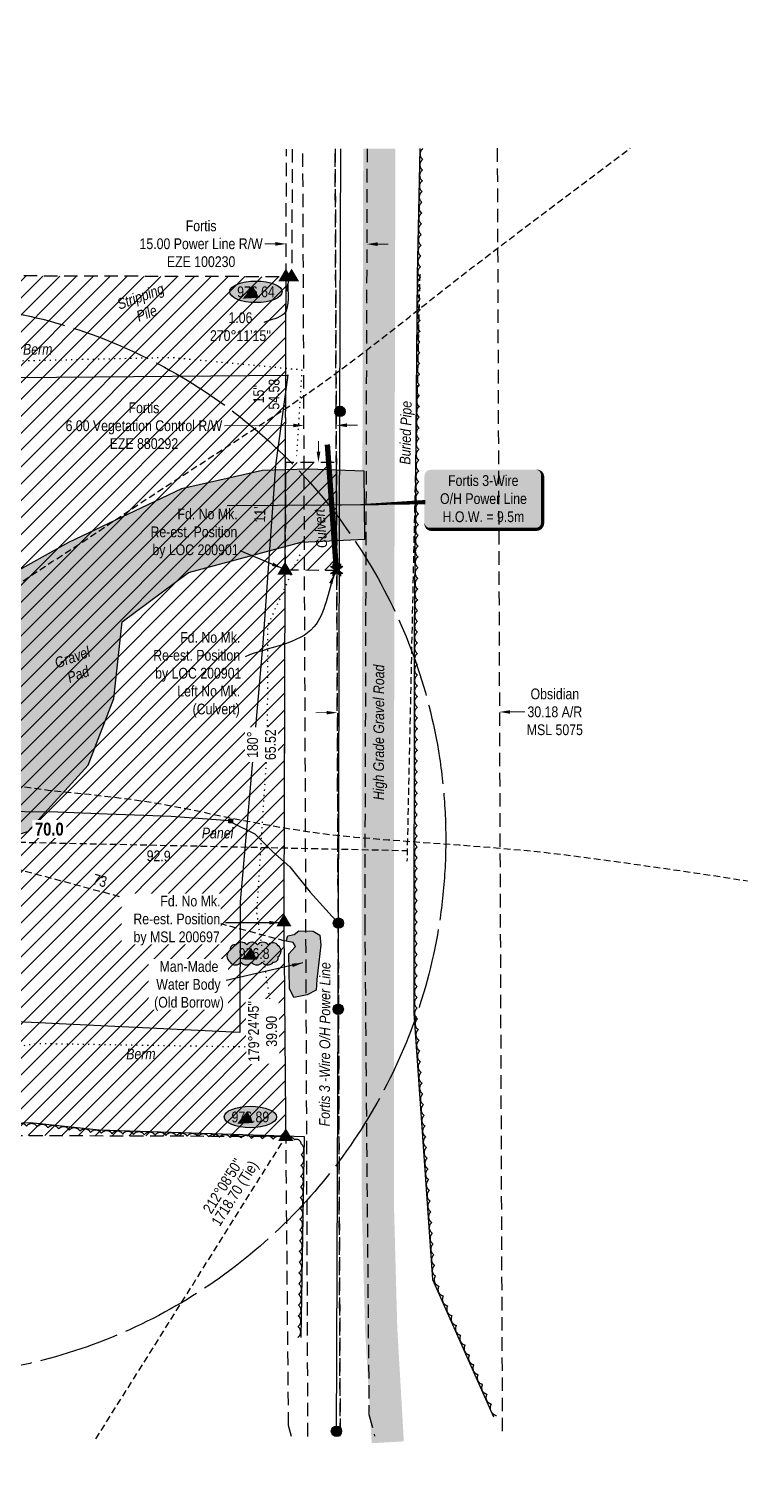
# Model space of a CAD drawing. Extents: x 622721 to 625108, y 5840124 to 5846232.
# Drawn here: x 623664 to 624333, y 5843904 to 5845234 of the extents above; entities that cross this region are included whole.
import ezdxf
from ezdxf.enums import TextEntityAlignment as Align

# ---------------------------------------------------------------- set-up
doc = ezdxf.new("R2010")
doc.units = 0
doc.header["$LTSCALE"] = 5
doc.header["$PDSIZE"] = 0.5
for name, pattern in [('0', [1, 1, 0]), ('DASHED1', [0.375, 0.25, -0.125]), ('foc-ACCESSROAD', [3.75, 2.5, -1.25]), ('foc-BUFFER', [16.75, 15, -1.75]), ('foc-DOT', [1, 0.2, -0.8]), ('foc-FLOWLINE', [3.75, 2.5, -1.25]), ('foc-TIELINE', [1.875, 1.25, -0.625]), ('foc-TOPO', [1, 0.2, -0.8]), ('POWERLINE5', [7.8, 2.4, -0.6, 0.6, -0.6, 0.6, -0.6, 2.4]), ('UG_PIPE', [1.875, 1.25, -0.625])]:
    doc.linetypes.add(name, pattern=pattern)
doc.layers.get('Defpoints').update_dxf_attribs({"color": 9})
for name, color, linetype in [('AS-CABLE', 224, 'foc-CABLE'), ('AS-PIPE-UG', 44, 'UG_PIPE'), ('AS-PIPE-UG-T', 44, 'Continuous'), ('AS-POWER', 104, 'foc-POWER'), ('AS-POWER-EXISTING', 72, 'POWERLINE5'), ('AS-POWER-T', 104, 'Continuous'), ('AS-ROADS', 254, 'Continuous'), ('AUX-BUFFER', 7, 'foc-BUFFER'), ('C-AR', 13, 'foc-ACCESSROAD'), ('C-WS', 13, 'foc-ACCESSROAD'), ('CG-NOTES', 7, 'Continuous'), ('DETAIL-HZ-Existing', 8, 'foc-DOT'), ('F-EZE', 190, 'foc-FLOWLINE'), ('F-WS', 190, 'foc-ACCESSROAD'), ('L-BD', 7, 'Continuous'), ('L-MON', 1, 'Continuous'), ('L-TIE', 7, 'foc-TIELINE'), ('P-CROSSINGS', 250, 'Continuous'), ('P-ELEVATION', 7, 'Continuous'), ('P-PROPOSED-EXISTING-H', 59, 'Continuous'), ('T-BUSH', 110, '0'), ('T-GENERAL', 48, 'foc-TOPO'), ('T-SLOPE', 48, 'Continuous'), ('T-TIE', 201, 'foc-TIELINE'), ('T-WATER', 160, 'Continuous'), ('T-WATER-H', 133, 'Continuous'), ('T-WATER-T', 170, 'Continuous')]:
    doc.layers.add(name, color=color, linetype=linetype)
for name, color, linetype, lineweight in [('AS-GENERAL', 48, 'Continuous', 18), ('C-AR-T', 13, 'Continuous', 9), ('F-EZE-T', 190, 'Continuous', 9), ('T-TEXT', 48, 'Continuous', 18), ('T-TIE-T', 201, 'Continuous', 18)]:
    doc.layers.add(name, color=color, linetype=linetype, lineweight=lineweight)
doc.styles.add('80', font='ARIALN.TTF', dxfattribs={"height": 10})
doc.styles.add('80CG', font='ARIALN.TTF', dxfattribs={"height": 10})
doc.styles.add('80L', font='ARIALN.TTF', dxfattribs={"height": 10})
doc.styles.add('BOLD', font='ARIALNB.TTF')
doc.styles.add('foc-LtypeFont', font='ARIALN.TTF', dxfattribs={"height": 7.35})
doc.linetypes.add('foc-CABLE', pattern='A,2,-1,["C",foc-LtypeFont,S=0.2,R=0,X=-0.625,Y=-0.75],-1.24,8', length=12.24)
doc.linetypes.add('foc-POWER', pattern='A,6,-1,["P",foc-LtypeFont,S=0.2,R=0,X=-0.625,Y=-0.75],-1.24,4', length=12.24)
doc.dimstyles.new('Compass 5 000', dxfattribs={"dimscale": 5, "dimtxt": 9, "dimasz": 2, "dimexe": 0.2, "dimexo": 0.0625, "dimgap": 0.5, "dimtad": 0, "dimtih": 1, "dimtoh": 1, "dimzin": 0, "dimdsep": 46, "dimtxsty": '80CG', "dimcen": 0.1, "dimse1": 1, "dimse2": 1, "dimclrd": 256, "dimclrt": 256, "dimaunit": 1, "dimadec": 4, "dimazin": 0, "dimtfac": 0.06, "dimtofl": 0, "dimtmove": 0, "dimatfit": 1, "dimfxl": 0.2, "dimtolj": 1, "dimtzin": 0, "dimlwd": -1, "dimarcsym": 0})

# ---------------------------------------------------------------- blocks, each defined once
blk = doc.blocks.new('POWERPOLE')
h = blk.add_hatch(color=255)
edge = h.paths.add_edge_path()
edge.add_arc((0, 0), 0.96, 0, 360)
at = {"linetype": 'Continuous'}
for p, q in [((0.68, -0.68), (-0.68, 0.68)), ((-0.68, -0.68), (0.68, 0.68))]:
    blk.add_line(p, q, dxfattribs=at)
blk.add_circle((0, 0), 0.96, dxfattribs=at)
blk = doc.blocks.new('STRIA')
blk.add_hatch(color=255).paths.add_polyline_path([(-0.04, 1.52), (-1.47, -0.87), (1.39, -0.87)])
blk = doc.blocks.new('STRIAA')
blk.add_blockref('STRIA', (0, 0))
blk = doc.blocks.new('STRIB')
at = {"color": 1}
blk.add_solid([(-1.12, -0.67), (-0.04, 1.13), (1.04, -0.67)], dxfattribs=at)
blk = doc.blocks.new('STRIBB')
blk.add_blockref('STRIB', (0, 0))
blk = doc.blocks.new('STRICC')
for name in ['STRIAA', 'STRIBB']:
    blk.add_blockref(name, (0, 0))
blk = doc.blocks.new('fdspike')
blk.add_blockref('STRICC', (0, 0))
blk = doc.blocks.new('TRIA')
blk.add_hatch(color=255).paths.add_polyline_path([(-0.04, 1.52), (-1.47, -0.87), (1.39, -0.87)])
blk = doc.blocks.new('TRIAA')
blk.add_blockref('TRIA', (0, 0))
blk = doc.blocks.new('TRIB')
at = {"color": 1}
blk.add_lwpolyline([(-1.12, -0.67), (-0.04, 1.13), (1.04, -0.67)], close=True, dxfattribs=at)
blk = doc.blocks.new('TRIBB')
blk.add_blockref('TRIB', (0, 0))
blk = doc.blocks.new('TRICC')
for name in ['TRIAA', 'TRIBB']:
    blk.add_blockref(name, (0, 0))
blk = doc.blocks.new('plspike')
blk.add_blockref('TRICC', (0, 0))
blk = doc.blocks.new('*D463')
at = {"layer": 'C-AR-T', "transparency": 16777216}
for p, q in [((623941.7, 5844597.6), (623931.7, 5844597.5)), ((624112.5, 5844598.2), (624126.2, 5844598.3))]:
    blk.add_line(p, q, dxfattribs=at)
for points in [[(623941.7, 5844599.2), (623941.7, 5844595.9), (623951.7, 5844597.6)], [(624112.5, 5844599.9), (624112.5, 5844596.6), (624102.5, 5844598.2)]]:
    blk.add_solid(points, dxfattribs=at)
at = {"layer": 'Defpoints', "color": 0, "transparency": 16777216}
for p in [(623949.2, 5845233.5), (624100, 5845234.1), (623951.7, 5844597.6)]:
    blk.add_point(p, dxfattribs=at)
at = {"layer": 'C-AR-T', "transparency": 16777216, "insert": (624154.1, 5844598.3), "char_height": 10, "attachment_point": 5, "style": '80CG'}
blk.add_mtext('\\A1;Obsidian\\P30.18 A/R\\PMSL 5075', dxfattribs=at)
blk = doc.blocks.new('*D476')
at = {"layer": 'Defpoints', "color": 0, "transparency": 16777216}
for p in [(623920.3, 5844956), (623950.3, 5844956.1), (623950.6, 5844864.9)]:
    blk.add_point(p, dxfattribs=at)
at = {"layer": 'F-EZE-T', "transparency": 16777216}
for p, q in [((623910.6, 5844864.8), (623846.8, 5844864.5)), ((623960.6, 5844865), (623970.6, 5844865))]:
    blk.add_line(p, q, dxfattribs=at)
for points in [[(623910.6, 5844866.5), (623910.7, 5844863.1), (623920.6, 5844864.8)], [(623960.6, 5844866.7), (623960.6, 5844863.3), (623950.6, 5844864.9)]]:
    blk.add_solid(points, dxfattribs=at)
at = {"layer": 'F-EZE-T', "transparency": 16777216, "insert": (623771.7, 5844864.5), "char_height": 10, "attachment_point": 5, "style": '80CG'}
blk.add_mtext('\\A1;Fortis\\P6.00 Vegetation Control R/W\\PEZE 880292', dxfattribs=at)
blk = doc.blocks.new('*D477')
at = {"layer": 'Defpoints', "color": 0, "transparency": 16777216}
for p in [(623904.1, 5845029.9), (623979, 5845029.6), (623979.1, 5845033.5)]:
    blk.add_point(p, dxfattribs=at)
at = {"layer": 'F-EZE-T', "transparency": 16777216}
for p, q in [((623894.1, 5845033.8), (623884.1, 5845033.8)), ((623989.1, 5845033.5), (623999.1, 5845033.5))]:
    blk.add_line(p, q, dxfattribs=at)
for points in [[(623894.1, 5845035.4), (623894.1, 5845032.1), (623904.1, 5845033.7)], [(623989.1, 5845035.2), (623989.1, 5845031.8), (623979.1, 5845033.5)]]:
    blk.add_solid(points, dxfattribs=at)
at = {"layer": 'F-EZE-T', "transparency": 16777216, "insert": (623824.9, 5845033.8), "char_height": 10, "attachment_point": 5, "style": '80CG'}
blk.add_mtext('\\A1;Fortis\\P15.00 Power Line R/W\\PEZE 100230', dxfattribs=at)
blk = doc.blocks.new('we')
at = {"layer": 'P-ELEVATION'}
h = blk.add_hatch(color=111, dxfattribs=at)
h.dxf.hatch_style = 1
edge = h.paths.add_edge_path()
edge.add_ellipse((0, 0), major_axis=(-24.4, 0), ratio=0.410256, start_angle=0, end_angle=360)
at = {"layer": 'P-ELEVATION', "color": 7, "flags": 128}
blk.add_lwpolyline([(0, 0, 12.5, 0, 0), (-12.4, -6.4, 0, 0, 0)], format="xyseb", dxfattribs=at)
at = {"layer": 'P-ELEVATION', "color": 7}
blk.add_ellipse((0, 0), major_axis=(-24.4, 0), ratio=0.410256, dxfattribs=at)
at = {"layer": 'P-ELEVATION', "style": '80'}
blk.add_attdef('ELEVATION', text='', height=10, dxfattribs=at).set_placement((0, 0), align=Align.MIDDLE_CENTER)
blk = doc.blocks.new('TEMP')
h = blk.add_hatch(color=255)
h.dxf.hatch_style = 1
h.paths.add_polyline_path([(0, 0.25), (-0.67, 1.15), (-0.67, 0.67), (-1.15, 0.67), (-0.25, 0), (-1.15, -0.67), (-0.67, -0.67), (-0.67, -1.15), (0, -0.25), (0.67, -1.15), (0.67, -0.67), (1.15, -0.67), (0.25, 0), (1.15, 0.67), (0.67, 0.67), (0.67, 1.15)])
h.paths.add_polyline_path([(0.57, 0.85), (0.57, 0.57), (0.85, 0.57), (0.08, 0), (0.85, -0.57), (0.57, -0.57), (0.57, -0.85), (0, -0.08), (-0.57, -0.85), (-0.57, -0.57), (-0.85, -0.57), (-0.08, 0), (-0.85, 0.57), (-0.57, 0.57), (-0.57, 0.85), (0, 0.08)], flags=16)
h = blk.add_hatch(color=1)
h.dxf.hatch_style = 1
h.paths.add_polyline_path([(0, 0.08), (-0.57, 0.85), (-0.57, 0.57), (-0.85, 0.57), (-0.08, 0), (-0.85, -0.57), (-0.57, -0.57), (-0.57, -0.85), (0, -0.08), (0.57, -0.85), (0.57, -0.57), (0.85, -0.57), (0.08, 0), (0.85, 0.57), (0.57, 0.57), (0.57, 0.85)])
at = {"color": 1}
for p, q in [((-0.08, 0), (0.08, 0)), ((0, 0.08), (0, -0.08))]:
    blk.add_line(p, q, dxfattribs=at)
at = {"color": 255, "flags": 128}
blk.add_lwpolyline([(-0.25, 0), (-1.15, 0.67), (-0.67, 0.67), (-0.67, 1.15), (0, 0.25), (0.67, 1.15), (0.67, 0.67), (1.15, 0.67), (0.25, 0), (1.15, -0.67), (0.67, -0.67), (0.67, -1.15), (0, -0.25), (-0.67, -1.15), (-0.67, -0.67), (-1.15, -0.67)], close=True, dxfattribs=at)
at = {"color": 1, "flags": 128}
blk.add_lwpolyline([(-0.08, 0), (-0.85, 0.57), (-0.57, 0.57), (-0.57, 0.85), (0, 0.08), (0.57, 0.85), (0.57, 0.57), (0.85, 0.57), (0.08, 0), (0.85, -0.57), (0.57, -0.57), (0.57, -0.85), (0, -0.08), (-0.57, -0.85), (-0.57, -0.57), (-0.85, -0.57)], close=True, dxfattribs=at)
blk = doc.blocks.new('*U490')
h = blk.add_hatch(color=255)
edge = h.paths.add_edge_path()
edge.add_line((-49, -28.5), (49, -28.5))
edge.add_arc((49, -22.5), 6, 270, 360)
edge.add_line((55, -22.5), (55, 21))
edge.add_arc((49, 21), 6, 0, 90)
edge.add_line((49, 27), (-49, 27))
edge.add_arc((-49, 21), 6, 90, 180)
edge.add_line((-55, 21), (-55, -22.5))
edge.add_arc((-49, -22.5), 6, 180, 270)
at = {"color": 104, "flags": 128}
blk.add_lwpolyline([(-49, -28.5, 3, 3, 0), (49, -28.5, 3, 3, 0.414214), (55, -22.5, 3, 3, 0), (55, 21, 3, 0, 0.414214), (49, 27, 0, 0, 0), (-49, 27, 0, 0, 0.414214), (-55, 21, 0, 0, 0), (-55, -22.5, 0, 3, 0.414214)], format="xyseb", close=True, dxfattribs=at)
at = {"color": 104, "style": '80'}
blk.add_attdef('ENTER_TEXT_001', (-26.8, -4.9), '', height=10, dxfattribs=at)
blk = doc.blocks.new('*U407')
at = {"layer": 'P-ELEVATION'}
h = blk.add_hatch(color=111, dxfattribs=at)
h.dxf.hatch_style = 1
edge = h.paths.add_edge_path()
edge.add_arc((-17.4, -4.5), 6.1, 215, 325)
edge.add_arc((-7.4, -4.5), 6.1, 215, 325)
edge.add_arc((2.6, -4.5), 6.1, 215, 325)
edge.add_arc((12.7, -4.5), 6.1, 215, 325)
edge.add_arc((18.1, -3.7), 4.32, 263.4336, 373.4336)
edge.add_arc((18.8, 2.3), 6.1, 305, 415)
edge.add_arc((17.5, 4.4), 5.69, 30.6955, 140.6955)
edge.add_arc((8.1, 4.5), 6.1, 35, 145)
edge.add_arc((-1.9, 4.5), 6.1, 35, 145)
edge.add_arc((-11.9, 4.5), 6.1, 35, 145)
edge.add_arc((-18, 3.8), 4.33, 75.4261, 185.4261)
edge.add_arc((-18.4, -2.3), 6.96, 125, 235)
at = {"color": 240, "flags": 128}
blk.add_lwpolyline([(-22.4, -8, 0.520567), (-12.3, -8, 0.520567), (-2.4, -8, 0.520567), (7.6, -8, 0.520567), (17.6, -8, 0.520567), (22.4, -2.7, 0.520567), (22.4, 7.3, 0.520567), (13.1, 8, 0.520567), (3.1, 8, 0.520567), (-6.9, 8, 0.520567), (-16.9, 8, 0.520567), (-22.4, 3.4, 0.520567)], format="xyb", close=True, dxfattribs=at)
at = {"layer": 'P-ELEVATION', "color": 240, "flags": 128}
blk.add_lwpolyline([(0, 0, 12.5, 0, 0), (-11.1, -5.5, 0, 0, 0)], format="xyseb", dxfattribs=at)
at = {"layer": 'P-ELEVATION', "color": 240, "style": '80'}
blk.add_attdef('ELEVATION', text='', height=10, dxfattribs=at).set_placement((0, 0), align=Align.MIDDLE_CENTER)

msp = doc.modelspace()

# ---------------------------------------------------------------- hatches: boundary and pattern name
at = {"layer": 'AS-POWER'}
h = msp.add_hatch(color=256, dxfattribs=at)
h.dxf.hatch_style = 1
h.paths.add_polyline_path([(623850.747, 5844498.614), (623854.072, 5844498.614), (623854.072, 5844494.954), (623850.747, 5844494.954)])
at = {"layer": 'AS-ROADS'}
h = msp.add_hatch(color=256, dxfattribs=at)
h.dxf.hatch_style = 1
h.paths.add_polyline_path([(623976.644, 5844822.401), (623924.992, 5844824.025), (623881.932, 5844822.985), (623806.587, 5844805.855), (623701.382, 5844755.92), (623625.532, 5844713.71), (623532.857, 5844722.99), (623463.017, 5844710.485), (623413.457, 5844651.63), (623391.777, 5844561.23), (623405.187, 5844497.335), (623449.597, 5844461.17), (623496.102, 5844446.28), (623563.587, 5844456.45), (623663.602, 5844486.94), (623719.847, 5844548.87), (623743.697, 5844610.695), (623751.492, 5844682.205), (623813.292, 5844727.965), (623918.072, 5844756.095), (623977.131, 5844759.105)])
at = {"layer": 'P-PROPOSED-EXISTING-H'}
h = msp.add_hatch(dxfattribs=at)
h.set_pattern_fill('ANSI31', color=256, scale=3.5, style=0)
h.set_pattern_definition([(45, (479.445, -1820.835), (-7.857724106, 7.857724106), [])])
h.paths.add_polyline_path([(623903.922, 5844203.425), (623902.187, 5844402.975), (623903.996, 5845003.117), (623179.327, 5845005.475), (623176.507, 5844205.83)])
h = msp.add_hatch(dxfattribs=at)
h.set_pattern_fill('ANSI31', color=256, scale=3.5, style=0)
h.set_pattern_definition([(45, (704.846, 288.997), (-7.857724106, 7.857724106), [])])
h.paths.add_polyline_path([(623903.182, 5844730.4), (623951.164, 5844730.256), (623950.773, 5844830.222), (623903.475, 5844830.363)])
at = {"layer": 'T-WATER-H'}
h = msp.add_hatch(color=256, dxfattribs=at)
h.dxf.hatch_style = 1
h.paths.add_polyline_path([(623905.491, 5844389.908), (623911.5, 5844391.222), (623916.006, 5844394.6), (623929.338, 5844394.412), (623935.347, 5844390.471), (623936.286, 5844381.463), (623932.53, 5844349.185), (623931.967, 5844339.239), (623923.517, 5844334.922), (623911.124, 5844332.67), (623907.181, 5844340.928), (623906.43, 5844373.206), (623912.814, 5844380.149), (623910.561, 5844383.715), (623903.989, 5844385.029)])

# ---------------------------------------------------------------- linework, layer by layer
at = {"layer": 'AS-CABLE', "flags": 128}
for points in [[(623464.484, 5844538.062), (623476.512, 5844536.02), (623481.062, 5844524.97), (623489.187, 5844511.57), (623526.142, 5844509.795), (623577.927, 5844508.185), (623629.522, 5844505.96), (623691.482, 5844505.215), (623737.337, 5844503.59), (623796.907, 5844501.215), (623851.337, 5844497.2)], [(623853.987, 5844495.08), (623874.802, 5844484.985), (623891.527, 5844468.11), (623907.427, 5844454.06), (623926.472, 5844430.585), (623946.777, 5844408.055), (623952.557, 5844402.03)]]:
    msp.add_lwpolyline(points, dxfattribs=at)
at = {"layer": 'AS-GENERAL', "const_width": 4.998, "flags": 128}
msp.add_lwpolyline([(623942.407, 5844847.035), (623950.927, 5844727.84)], dxfattribs=at)
at = {"layer": 'AS-PIPE-UG', "flags": 128}
msp.add_lwpolyline([(624028.397, 5845005.515), (624023.247, 5844772.935), (624016.482, 5844459.33)], dxfattribs=at)
at = {"layer": 'AS-POWER', "flags": 128}
msp.add_lwpolyline([(623950.842, 5843924.296), (623952.522, 5844321.59), (623952.747, 5844401.785), (623954.157, 5844877.875), (623955.025, 5845122.118)], dxfattribs=at)
at = {"layer": 'AS-POWER'}
msp.add_lwpolyline([(623850.747, 5844498.614), (623854.072, 5844498.614), (623854.072, 5844494.954), (623850.747, 5844494.954)], close=True, dxfattribs=at)
at = {"layer": 'AS-ROADS', "const_width": 29.989, "flags": 128}
msp.add_lwpolyline([(623998.612, 5843918.72), (623992.502, 5844023.835), (623989.462, 5844136.17), (623989.457, 5844553.39), (623990.492, 5845032.795), (623990.785, 5845122.258)], dxfattribs=at)
at = {"layer": 'AS-ROADS', "flags": 128}
msp.add_lwpolyline([(623976.644, 5844822.401), (623924.992, 5844824.025), (623881.932, 5844822.985), (623806.587, 5844805.855), (623701.382, 5844755.92), (623625.532, 5844713.71), (623532.857, 5844722.99), (623463.017, 5844710.485), (623413.457, 5844651.63), (623391.777, 5844561.23), (623405.187, 5844497.335), (623449.597, 5844461.17), (623496.102, 5844446.28), (623563.587, 5844456.45), (623663.602, 5844486.94), (623719.847, 5844548.87), (623743.697, 5844610.695), (623751.492, 5844682.205), (623813.292, 5844727.965), (623918.072, 5844756.095), (623977.131, 5844759.105)], close=True, dxfattribs=at)
msp.add_lwpolyline([(623989.97, 5844791.053), (623849.277, 5844790.105)], dxfattribs=at)
at = {"layer": 'AUX-BUFFER', "color": 251, "linetype": 'foc-BUFFER'}
msp.add_circle((623552.572, 5844479.325), 500, dxfattribs=at)
at = {"layer": 'C-AR'}
for points in [[(623954.32, 5843924.309), (623949.63, 5845122.097)], [(624100.475, 5845122.687), (624105.164, 5843924.9)]]:
    msp.add_lwpolyline(points, dxfattribs=at)
at = {"layer": 'C-AR-T'}
msp.add_line((623934.156, 5844840.268), (623934.186, 5844850.264), dxfattribs=at)
msp.add_solid([(623932.49, 5844840.273), (623935.822, 5844840.263), (623934.126, 5844830.272)], dxfattribs=at)
at = {"layer": 'C-WS', "flags": 128}
for points in [[(623903.922, 5844203.425), (623902.187, 5844402.975), (623903.996, 5845003.117), (623179.327, 5845005.475), (623176.507, 5844205.83)], [(623903.182, 5844730.4), (623951.164, 5844730.256), (623950.773, 5844830.222), (623903.475, 5844830.363)]]:
    msp.add_lwpolyline(points, close=True, dxfattribs=at)
at = {"layer": 'Defpoints', "flags": 128}
for points in [[(624028.371, 5845122.405), (624026.062, 5845005.005), (624023.182, 5844670.33), (624022.987, 5844317.83), (624040.167, 5844070.23), (624096.927, 5843942.465)], [(623917.892, 5844016.305), (623921.227, 5844202.88), (623729.977, 5844209.26), (623665.937, 5844216.095), (623509.752, 5844209.095), (623179.667, 5844212.93), (623179.517, 5844362.035), (623177.112, 5844507.19), (623176.942, 5844747.48), (623184.347, 5844902.525), (623185.302, 5845088.22), (623184.647, 5845119.102)]]:
    msp.add_lwpolyline(points, dxfattribs=at)
at = {"layer": 'DETAIL-HZ-Existing', "linetype": 'DASHED1', "ltscale": 5, "flags": 128}
for points in [[(623546.769, 5844618.482), (623546.769, 5844618.482), (623547.242, 5844617.593), (623548.253, 5844615.219), (623549.71, 5844613.005), (623552.222, 5844610.618), (623554.048, 5844609.614), (623554.351, 5844611.473), (623553.45, 5844615.401), (623549.549, 5844621.254), (623542.517, 5844626.326), (623534.393, 5844629.119), (623532.58, 5844629.623), (623530.012, 5844630.308), (623524.988, 5844631.18), (623520.87, 5844633.775), (623521.633, 5844637.196), (623524.752, 5844638.476), (623529.01, 5844638.184), (623532.275, 5844637.668), (623534.691, 5844637.029), (623536.656, 5844636.479), (623538.585, 5844635.378), (623540.264, 5844634.271), (623541.534, 5844633.503), (623543.386, 5844633.45), (623545.402, 5844634.802), (623546.322, 5844635.976), (623546.397, 5844636.978), (623546.091, 5844639.171), (623544.675, 5844641.736), (623544.316, 5844642.077), (623543.911, 5844642.266), (623543.555, 5844642.507), (623543.688, 5844643.161), (623544.608, 5844644.335), (623546.363, 5844646.131), (623549.006, 5844648.398), (623552.587, 5844651.141), (623557.002, 5844654.505), (623562.156, 5844658.337), (623568.251, 5844662.545), (623575.44, 5844666.98), (623583.776, 5844671.544), (623593.399, 5844676.642), (623604.092, 5844682.917), (623615.41, 5844690.208), (623627.453, 5844698.468), (623640.375, 5844707.551), (623654.437, 5844717.064), (623669.486, 5844727.051), (623685.768, 5844737.77), (623703.236, 5844749.02), (623721.485, 5844761.04), (623741.007, 5844774.143), (623761.168, 5844787.662), (623782.858, 5844802.071), (623805.785, 5844816.961), (623829.746, 5844832.478), (623854.736, 5844848.872), (623881.059, 5844865.9), (623907.77, 5844883.438), (623935.198, 5844902.294), (623962.89, 5844922.508), (623990.755, 5844943.827), (624018.848, 5844966.002), (624046.988, 5844988.277), (624076.609, 5845011.341), (624107.371, 5845034.734), (624139.02, 5845058.701), (624171.309, 5845083.033), (624204.043, 5845107.577), (624224.294, 5845122.687)], [(623552.847, 5844554.175), (623552.847, 5844554.175), (623551.577, 5844541.88), (623557.735, 5844537.736), (623563.406, 5844533.08), (623567.066, 5844530.772), (623566.535, 5844531.959), (623564.806, 5844535.066), (623561.506, 5844538.933), (623554.399, 5844543.003), (623547.488, 5844545.327), (623542.414, 5844546.198), (623540.904, 5844546.559), (623538.691, 5844547.053), (623534.499, 5844548.646), (623529.943, 5844550.781), (623530.084, 5844553.085), (623534.969, 5844555.711), (623539.641, 5844554.88), (623543.737, 5844551.184), (623546.667, 5844548.107), (623549.248, 5844544.972), (623551.081, 5844541.718), (623552.141, 5844539.394), (623552.497, 5844537.203), (623552.83, 5844533.96), (623552.988, 5844529.713), (623551.202, 5844529.167), (623547.701, 5844533.078), (623543.793, 5844535.28), (623542.486, 5844535.547), (623541.878, 5844535.831), (623541.418, 5844536.219), (623541.556, 5844536.723), (623543.038, 5844537.411), (623546.164, 5844538.391), (623550.94, 5844539.414), (623557.067, 5844540.37), (623564.298, 5844541.205), (623572.496, 5844541.415), (623582.016, 5844540.758), (623592.902, 5844539.485), (623605.55, 5844537.758), (623619.312, 5844535.508), (623633.884, 5844532.88), (623649.157, 5844530.219), (623665.273, 5844527.829), (623682.535, 5844525.62), (623700.993, 5844523.59), (623720.8, 5844521.596), (623741.215, 5844519.316), (623762.139, 5844516.7), (623783.378, 5844513.491), (623805.389, 5844509.402), (623828.668, 5844504.645), (623853.658, 5844499.481), (623880.301, 5844494.26), (623908.535, 5844489.33), (623937.804, 5844485.076), (623967.895, 5844481.893), (623999.172, 5844479.291), (624031.493, 5844476.916), (624064.965, 5844474.52), (624099.393, 5844471.898), (624134.235, 5844468.737), (624170.404, 5844464.559), (624207.444, 5844459.553), (624245.342, 5844454.22), (624283.846, 5844448.701), (624322.862, 5844442.696), (624333.304, 5844441.028)]]:
    msp.add_lwpolyline(points, dxfattribs=at)
at = {"layer": 'F-EZE'}
for points in [[(623908.918, 5843924.132), (623906.261, 5843934.374), (623902.187, 5844402.975), (623904.354, 5845121.919)], [(623924.331, 5843924.192), (623919.641, 5845121.979)], [(623949.63, 5845122.097), (623954.32, 5843924.309)], [(623979.328, 5845122.213), (623977.161, 5844403.188), (623981.149, 5843944.437), (623986.339, 5843924.435)]]:
    msp.add_lwpolyline(points, dxfattribs=at)
at = {"layer": 'F-WS', "flags": 128}
msp.add_lwpolyline([(623909.652, 5845121.94), (623909.277, 5845003.1)], dxfattribs=at)
at = {"layer": 'L-TIE', "flags": 128}
msp.add_lwpolyline([(623726.986, 5843921.875), (623903.922, 5844203.425)], dxfattribs=at)
at = {"layer": 'P-CROSSINGS', "color": 104, "flags": 128}
msp.add_lwpolyline([(623953.632, 5844790.3, 0, 3.999, 0), (624033.631, 5844793.472, 1.999, 1.999, 0)], format="xyseb", dxfattribs=at)
at = {"layer": 'T-BUSH', "flags": 128}
for points in [[(624031.369, 5845122.346, 0.52056705), (624031.173, 5845112.351, 0.52056705), (624030.976, 5845102.357, 0.52056705), (624030.779, 5845092.363, 0.52056705), (624030.583, 5845082.368, 0.52056705), (624030.386, 5845072.374, 0.52056705), (624030.19, 5845062.379, 0.52056705), (624029.993, 5845052.385, 0.52056705), (624029.797, 5845042.39, 0.52056705), (624029.6, 5845032.396, 0.52056705), (624029.403, 5845022.401, 0.52056705), (624029.207, 5845012.407, 0.52056705), (624029.039, 5845002.412, 0.52056705), (624028.953, 5844992.416, 0.52056705), (624028.867, 5844982.42, 0.52056705), (624028.781, 5844972.424, 0.52056705), (624028.694, 5844962.428, 0.52056705), (624028.608, 5844952.432, 0.52056705), (624028.522, 5844942.436, 0.52056705), (624028.436, 5844932.44, 0.52056705), (624028.35, 5844922.444, 0.52056705), (624028.264, 5844912.448, 0.52056705), (624028.178, 5844902.452, 0.52056705), (624028.092, 5844892.456, 0.52056705), (624028.006, 5844882.46, 0.52056705), (624027.92, 5844872.464, 0.52056705), (624027.834, 5844862.468, 0.52056705), (624027.748, 5844852.472, 0.52056705), (624027.662, 5844842.476, 0.52056705), (624027.576, 5844832.48, 0.52056705), (624027.49, 5844822.484, 0.52056705), (624027.404, 5844812.488, 0.52056705), (624027.318, 5844802.492, 0.52056705), (624027.232, 5844792.496, 0.52056705), (624027.146, 5844782.5, 0.52056705), (624027.06, 5844772.504, 0.52056705), (624026.974, 5844762.508, 0.52056705), (624026.888, 5844752.512, 0.52056705), (624026.802, 5844742.516, 0.52056705), (624026.716, 5844732.52, 0.52056705), (624026.63, 5844722.524, 0.52056705), (624026.544, 5844712.528, 0.52056705), (624026.458, 5844702.531, 0.52056705), (624026.372, 5844692.535, 0.52056705), (624026.286, 5844682.539, 0.52056705), (624026.2, 5844672.543, 0.52056705), (624026.176, 5844662.547, 0.52056705), (624026.171, 5844652.551, 0.52056705), (624026.165, 5844642.554, 0.52056705), (624026.16, 5844632.558, 0.52056705), (624026.154, 5844622.562, 0.52056705), (624026.149, 5844612.565, 0.52056705), (624026.143, 5844602.569, 0.52056705), (624026.138, 5844592.572, 0.52056705), (624026.132, 5844582.576, 0.52056705), (624026.127, 5844572.58, 0.52056705), (624026.121, 5844562.583, 0.52056705), (624026.116, 5844552.587, 0.52056705), (624026.11, 5844542.59, 0.52056705), (624026.105, 5844532.594, 0.52056705), (624026.099, 5844522.598, 0.52056705), (624026.094, 5844512.601, 0.52056705), (624026.088, 5844502.605, 0.52056705), (624026.082, 5844492.609, 0.52056705), (624026.077, 5844482.612, 0.52056705), (624026.071, 5844472.616, 0.52056705), (624026.066, 5844462.619, 0.52056705), (624026.06, 5844452.623, 0.52056705), (624026.055, 5844442.627, 0.52056705), (624026.049, 5844432.63, 0.52056705), (624026.044, 5844422.634, 0.52056705), (624026.038, 5844412.637, 0.52056705), (624026.033, 5844402.641, 0.52056705), (624026.027, 5844392.645, 0.52056705), (624026.022, 5844382.648, 0.52056705), (624026.016, 5844372.652, 0.52056705), (624026.011, 5844362.655, 0.52056705), (624026.005, 5844352.659, 0.52056705), (624025.999, 5844342.663, 0.52056705), (624025.994, 5844332.666, 0.52056705), (624025.988, 5844322.67, 0.52056705), (624026.35, 5844312.686, 0.52056705), (624027.042, 5844302.714, 0.52056705), (624027.734, 5844292.741, 0.52056705), (624028.426, 5844282.769, 0.52056705), (624029.118, 5844272.797, 0.52056705), (624029.81, 5844262.824, 0.52056705), (624030.502, 5844252.852, 0.52056705), (624031.193, 5844242.879, 0.52056705), (624031.885, 5844232.907, 0.52056705), (624032.577, 5844222.934, 0.52056705), (624033.269, 5844212.962, 0.52056705), (624033.961, 5844202.99, 0.52056705), (624034.653, 5844193.017, 0.52056705), (624035.345, 5844183.045, 0.52056705), (624036.037, 5844173.072, 0.52056705), (624036.729, 5844163.1, 0.52056705), (624037.421, 5844153.128, 0.52056705), (624038.113, 5844143.155, 0.52056705), (624038.805, 5844133.183, 0.52056705), (624039.497, 5844123.21, 0.52056705), (624040.189, 5844113.238, 0.52056705), (624040.881, 5844103.266, 0.52056705), (624041.573, 5844093.293, 0.52056705), (624042.265, 5844083.321, 0.52056705), (624042.957, 5844073.348, 0.52056705), (624046.21, 5844064.013, 0.52056705), (624050.269, 5844054.877, 0.52056705), (624054.327, 5844045.742, 0.52056705), (624058.386, 5844036.606, 0.52056705), (624062.444, 5844027.471, 0.52056705), (624066.503, 5844018.335, 0.52056705), (624070.561, 5844009.2, 0.52056705), (624074.619, 5844000.064, 0.52056705), (624078.678, 5843990.929, 0.52056705), (624082.736, 5843981.794, 0.52056705), (624086.795, 5843972.658, 0.52056705), (624090.853, 5843963.523, 0.52056705), (624094.912, 5843954.387, 0.52056705), (624099.667, 5843943.682, 0.52056705)], [(623914.893, 5844016.358, 0.52056705), (623915.072, 5844026.353, 0.52056705), (623915.251, 5844036.348, 0.52056705), (623915.429, 5844046.343, 0.52056705), (623915.608, 5844056.337, 0.52056705), (623915.787, 5844066.332, 0.52056705), (623915.965, 5844076.327, 0.52056705), (623916.144, 5844086.322, 0.52056705), (623916.323, 5844096.317, 0.52056705), (623916.501, 5844106.311, 0.52056705), (623916.68, 5844116.306, 0.52056705), (623916.859, 5844126.301, 0.52056705), (623917.037, 5844136.296, 0.52056705), (623917.216, 5844146.291, 0.52056705), (623917.395, 5844156.285, 0.52056705), (623917.573, 5844166.28, 0.52056705), (623917.752, 5844176.275, 0.52056705), (623917.931, 5844186.27, 0.52056705), (623918.109, 5844196.265, 0.52056705), (623911.9, 5844200.19, 0.52056705), (623901.909, 5844200.524, 0.52056705), (623891.918, 5844200.857, 0.52056705), (623881.927, 5844201.19, 0.52056705), (623871.936, 5844201.523, 0.52056705), (623861.946, 5844201.857, 0.52056705), (623851.955, 5844202.19, 0.52056705), (623841.964, 5844202.523, 0.52056705), (623831.973, 5844202.857, 0.52056705), (623821.982, 5844203.19, 0.52056705), (623811.991, 5844203.523, 0.52056705), (623802.001, 5844203.856, 0.52056705), (623792.01, 5844204.19, 0.52056705), (623782.019, 5844204.523, 0.52056705), (623772.028, 5844204.856, 0.52056705), (623762.037, 5844205.19, 0.52056705), (623752.046, 5844205.523, 0.52056705), (623742.056, 5844205.856, 0.52056705), (623732.065, 5844206.189, 0.52056705), (623722.113, 5844207.083, 0.52056705), (623712.173, 5844208.144, 0.52056705), (623702.233, 5844209.205, 0.52056705), (623692.293, 5844210.266, 0.52056705), (623682.353, 5844211.327, 0.52056705), (623672.413, 5844212.387, 0.52056705), (623662.458, 5844212.937, 0.52056705), (623652.471, 5844212.489, 0.52056705), (623642.485, 5844212.042, 0.52056705), (623632.499, 5844211.594, 0.52056705), (623622.512, 5844211.146, 0.52056705), (623612.526, 5844210.699, 0.52056705), (623602.539, 5844210.251, 0.52056705), (623592.553, 5844209.804, 0.52056705), (623582.567, 5844209.356, 0.52056705), (623572.58, 5844208.909, 0.52056705), (623562.594, 5844208.461, 0.52056705), (623552.608, 5844208.013, 0.52056705), (623542.621, 5844207.566, 0.52056705), (623532.635, 5844207.118, 0.52056705), (623522.649, 5844206.671, 0.52056705), (623512.662, 5844206.223, 0.52056705), (623502.669, 5844206.178, 0.52056705), (623492.673, 5844206.294, 0.52056705), (623482.678, 5844206.41, 0.52056705), (623472.682, 5844206.526, 0.52056705), (623462.686, 5844206.642, 0.52056705), (623452.69, 5844206.758, 0.52056705), (623442.695, 5844206.875, 0.52056705), (623432.699, 5844206.991, 0.52056705), (623422.703, 5844207.107, 0.52056705), (623412.708, 5844207.223, 0.52056705), (623402.712, 5844207.339, 0.52056705), (623392.716, 5844207.455, 0.52056705), (623382.72, 5844207.571, 0.52056705), (623372.725, 5844207.688, 0.52056705), (623362.729, 5844207.804, 0.52056705), (623352.733, 5844207.92, 0.52056705), (623342.738, 5844208.036, 0.52056705), (623332.742, 5844208.152, 0.52056705), (623322.746, 5844208.268, 0.52056705), (623312.75, 5844208.384, 0.52056705), (623302.755, 5844208.5, 0.52056705), (623292.759, 5844208.617, 0.52056705), (623282.763, 5844208.733, 0.52056705), (623272.768, 5844208.849, 0.52056705), (623262.772, 5844208.965, 0.52056705), (623252.776, 5844209.081, 0.52056705), (623242.78, 5844209.197, 0.52056705), (623232.785, 5844209.313, 0.52056705), (623222.789, 5844209.43, 0.52056705), (623212.793, 5844209.546, 0.52056705), (623202.798, 5844209.662, 0.52056705), (623192.802, 5844209.778, 0.52056705), (623182.806, 5844209.894, 0.52056705), (623176.666, 5844215.076, 0.52056705), (623176.656, 5844225.072, 0.52056705), (623176.646, 5844235.069, 0.52056705), (623176.636, 5844245.065, 0.52056705), (623176.626, 5844255.061, 0.52056705), (623176.615, 5844265.058, 0.52056705), (623176.605, 5844275.054, 0.52056705), (623176.595, 5844285.05, 0.52056705), (623176.585, 5844295.047, 0.52056705), (623176.575, 5844305.043, 0.52056705), (623176.565, 5844315.04, 0.52056705), (623176.555, 5844325.036, 0.52056705), (623176.545, 5844335.032, 0.52056705), (623176.535, 5844345.029, 0.52056705), (623176.525, 5844355.025, 0.52056705), (623176.468, 5844365.021, 0.52056705), (623176.302, 5844375.016, 0.52056705), (623176.137, 5844385.011, 0.52056705), (623175.971, 5844395.006, 0.52056705), (623175.806, 5844405.001, 0.52056705), (623175.64, 5844414.996, 0.52056705), (623175.474, 5844424.991, 0.52056705), (623175.309, 5844434.986, 0.52056705), (623175.143, 5844444.981, 0.52056705), (623174.978, 5844454.976, 0.52056705), (623174.812, 5844464.971, 0.52056705), (623174.646, 5844474.966, 0.52056705), (623174.481, 5844484.961, 0.52056705), (623174.315, 5844494.956, 0.52056705), (623174.15, 5844504.951, 0.52056705), (623174.107, 5844514.947, 0.52056705), (623174.1, 5844524.944, 0.52056705), (623174.093, 5844534.94, 0.52056705), (623174.086, 5844544.937, 0.52056705), (623174.079, 5844554.933, 0.52056705), (623174.072, 5844564.929, 0.52056705), (623174.065, 5844574.926, 0.52056705), (623174.058, 5844584.922, 0.52056705), (623174.051, 5844594.919, 0.52056705), (623174.044, 5844604.915, 0.52056705), (623174.037, 5844614.911, 0.52056705), (623174.03, 5844624.908, 0.52056705), (623174.023, 5844634.904, 0.52056705), (623174.015, 5844644.9, 0.52056705), (623174.008, 5844654.897, 0.52056705), (623174.001, 5844664.893, 0.52056705), (623173.994, 5844674.89, 0.52056705), (623173.987, 5844684.886, 0.52056705), (623173.98, 5844694.882, 0.52056705), (623173.973, 5844704.879, 0.52056705), (623173.966, 5844714.875, 0.52056705), (623173.959, 5844724.872, 0.52056705), (623173.952, 5844734.868, 0.52056705), (623173.945, 5844744.864, 0.52056705), (623174.292, 5844754.852, 0.52056705), (623174.769, 5844764.837, 0.52056705), (623175.245, 5844774.822, 0.52056705), (623175.722, 5844784.807, 0.52056705), (623176.199, 5844794.792, 0.52056705), (623176.676, 5844804.777, 0.52056705), (623177.153, 5844814.762, 0.52056705), (623177.63, 5844824.748, 0.52056705), (623178.107, 5844834.733, 0.52056705), (623178.584, 5844844.718, 0.52056705), (623179.061, 5844854.703, 0.52056705), (623179.537, 5844864.688, 0.52056705), (623180.014, 5844874.673, 0.52056705), (623180.491, 5844884.658, 0.52056705), (623180.968, 5844894.643, 0.52056705), (623181.359, 5844904.63, 0.52056705), (623181.41, 5844914.626, 0.52056705), (623181.462, 5844924.622, 0.52056705), (623181.513, 5844934.619, 0.52056705), (623181.564, 5844944.615, 0.52056705), (623181.616, 5844954.611, 0.52056705), (623181.667, 5844964.607, 0.52056705), (623181.719, 5844974.604, 0.52056705), (623181.77, 5844984.6, 0.52056705), (623181.821, 5844994.596, 0.52056705), (623181.873, 5845004.592, 0.52056705), (623181.924, 5845014.589, 0.52056705), (623181.976, 5845024.585, 0.52056705), (623182.027, 5845034.581, 0.52056705), (623182.078, 5845044.577, 0.52056705), (623182.13, 5845054.574, 0.52056705), (623182.181, 5845064.57, 0.52056705), (623182.233, 5845074.566, 0.52056705), (623182.284, 5845084.562, 0.52056705), (623182.168, 5845094.557, 0.52056705), (623181.956, 5845104.552, 0.52056705), (623181.649, 5845119.038, 0.52056705)]]:
    msp.add_lwpolyline(points, format="xyb", dxfattribs=at)
at = {"layer": 'T-GENERAL', "flags": 128}
for points in [[(623459.067, 5844924.055), (623648.697, 5844924.835), (623797.067, 5844928.22), (623918.532, 5844916.655), (623913.822, 5844836.465)], [(623916.657, 5844744.435), (623886.812, 5844678.74), (623886.382, 5844568.025), (623876.557, 5844411.2), (623890.927, 5844315.215), (623865.207, 5844286.475), (623671.452, 5844289.54), (623615.932, 5844280.295), (623581.257, 5844262.44), (623537.662, 5844268.43)]]:
    msp.add_lwpolyline(points, dxfattribs=at)
at = {"layer": 'T-SLOPE', "flags": 128}
msp.add_lwpolyline([(623905.637, 5844911.775), (623894.202, 5844827.515), (623882.492, 5844662.345), (623861.337, 5844421.515), (623860.917, 5844299.955), (623660.557, 5844309.61), (623392.377, 5844322.46), (623330.177, 5844338.605), (623324.792, 5844374.425), (623324.182, 5844541.56), (623314.242, 5844902.83), (623546.497, 5844908.535), (623905.582, 5844911.69)], close=True, dxfattribs=at)
at = {"layer": 'T-TIE', "flags": 128}
msp.add_lwpolyline([(623552.572, 5844479.325), (624016.697, 5844469.313)], dxfattribs=at)
at = {"layer": 'T-WATER', "flags": 128}
msp.add_lwpolyline([(623905.491, 5844389.908), (623911.5, 5844391.222), (623916.006, 5844394.6), (623929.338, 5844394.412), (623935.347, 5844390.471), (623936.286, 5844381.463), (623932.53, 5844349.185), (623931.967, 5844339.239), (623923.517, 5844334.922), (623911.124, 5844332.67), (623907.181, 5844340.928), (623906.43, 5844373.206), (623912.814, 5844380.149), (623910.561, 5844383.715), (623903.989, 5844385.029)], close=True, dxfattribs=at)

# ---------------------------------------------------------------- block references
at = {"layer": 'AS-POWER-EXISTING', "xscale": 4.998194600000012, "yscale": 4.998194600000012, "zscale": 25.00000000000014}
for p in [(623954.157, 5844877.875), (623952.747, 5844401.785), (623952.522, 5844321.59), (623950.862, 5843928.94)]:
    msp.add_blockref('POWERPOLE', p, dxfattribs=at)
at = {"layer": 'AS-POWER-T'}
ref = msp.add_blockref('*U490', (624087.723, 5844796.644), dxfattribs=dict(at, xscale=0.99963892, yscale=0.99963892, zscale=0.99963892))
ref.add_attrib('ENTER_TEXT_001', 'Fortis 3-Wire', (624054.727, 5844808.549), dxfattribs={"layer": '0', "color": 104, "height": 9.99639, "style": '80'})
ref.add_attrib('ENTER_TEXT_002', 'O/H Power Line', (624047.267, 5844791.711), dxfattribs={"layer": '0', "color": 104, "height": 9.99639, "style": '80'})
ref.add_attrib('ENTER_TEXT_003', 'H.O.W. = 9.5m', (624049.623, 5844774.873), dxfattribs={"layer": '0', "color": 104, "height": 9.99639, "style": '80'})
at = {"layer": 'CG-NOTES', "xscale": 0.99963892, "yscale": 0.99963892, "zscale": 0.99963892}
for p, values in [((623875.958, 5844989.161), {'ELEVATION': '976.64'}), ((623870.741, 5844221.41), {'ELEVATION': '976.89'})]:
    msp.add_blockref('we', p, dxfattribs=at).add_auto_attribs(values)
at = {"layer": 'L-MON'}
for name, p, xscale, yscale, zscale in [('fdspike', (623903.996, 5845003.117), 5.000000000000021, 5.000000000000021, 25.00000000000014), ('fdspike', (623909.277, 5845003.1), 5.000000000000021, 5.000000000000021, 25.00000000000014), ('plspike', (623903.182, 5844730.4), 5.000000000000021, 5.000000000000021, 25.00000000000014), ('TEMP', (623951.164, 5844730.256), 4.998194600000012, 4.998194600000012, 4.998194600000012), ('plspike', (623902.187, 5844402.975), 5.000000000000021, 5.000000000000021, 25.00000000000014), ('fdspike', (623903.922, 5844203.425), 5.000000000000021, 5.000000000000021, 25.00000000000014)]:
    msp.add_blockref(name, p, dxfattribs=dict(at, xscale=xscale, yscale=yscale, zscale=zscale))

# ---------------------------------------------------------------- texts
at = {"layer": 'AS-PIPE-UG-T', "insert": (624009.649, 5844828.547), "char_height": 9.99639, "attachment_point": 1, "rotation": 88.833676, "style": '80L'}
msp.add_mtext_dynamic_manual_height_columns('{\\fArial Narrow|b0|i1|c0|p34;Buried Pipe}', width=59.03588, gutter_width=50, heights=[0], dxfattribs=at)
at = {"layer": 'AS-POWER', "insert": (623825.594, 5844490.602), "char_height": 9.99639, "attachment_point": 1, "style": '80L'}
msp.add_mtext_dynamic_manual_height_columns('{\\fArial Narrow|b0|i1|c0|p34;Panel}', width=9.16339, gutter_width=50, heights=[0], dxfattribs=at)
at = {"layer": 'AS-POWER', "insert": (623934.683, 5844212.312), "char_height": 9.99639, "attachment_point": 1, "rotation": 89.757773, "style": '80L'}
msp.add_mtext_dynamic_manual_height_columns('\\pi0.35369;{\\fArial Narrow|b0|i1|c0|p34;Fortis 3 -Wire O/H Power Line}', width=152.59659, gutter_width=50, heights=[0], dxfattribs=at)
at = {"layer": 'L-BD', "style": '80L'}
for s, height, rotation, p in [('54.58', 9.9964, 89.829, (623892.762, 5844893.896)), ("15''", 9.9964, 89.829, (623878.517, 5844893.938)), ("11'", 9.9964, 89.829, (623879.534, 5844781.956)), ("212°08'50''", 9.99639, 57.8533, (623845.173, 5844157.287)), ('1718.70 (Tie)', 9.99639, 57.8533, (623857.234, 5844149.707))]:
    msp.add_text(s, height=height, rotation=rotation, dxfattribs=at).set_placement(p, align=Align.MIDDLE)
at = {"layer": 'L-BD', "insert": (623861.514, 5844970.036), "char_height": 9.99639, "width": 50.99319, "attachment_point": 2, "style": '80L'}
msp.add_mtext("1.06 270°11'15''", dxfattribs=at)
at = {"layer": 'L-MON', "char_height": 9.99639, "attachment_point": 1, "style": '80L'}
for s, insert in [('\\pi33.983;Fd. No Mk.\\P\\pi8.8902;Re-est. Position\\P\\pi10.67;by LOC 200901', (623768.919, 5844787.467)), ('\\pi33.983;Fd. No Mk.\\P\\pi8.8902;Re-est. Position\\P\\pi10.67;by LOC 200901\\P\\pi31.283;Left No Mk.\\P\\pi45.535;(Culvert)', (623771.472, 5844672.651))]:
    msp.add_mtext_dynamic_manual_height_columns(s, width=88.0431, gutter_width=50, heights=[0], dxfattribs=dict(at, insert=insert))
at = {"layer": 'T-TEXT', "char_height": 9.99639, "attachment_point": 1, "style": '80L'}
for s, width, insert, rotation in [('\\pi2.7831;{\\fArial Narrow|b0|i1|c0|p34;Stripping\\P\\pi15.834;Pile}', 49.92265, (623743.022, 5844980.908), 20), ('{\\fArial Narrow|b0|i1|c0|p34;Berm}', 49.92265, (623659.122, 5844940.58), 0.5034), ('{\\fArial Narrow|b0|i1|c0|p34;Culvert}', 9.59251, (623932.367, 5844750.428), 94.08852), ('\\pi0.61191;{\\fArial Narrow|b0|i1|c0|p34;Gravel\\P\\pi6.9739;Pad}', 34.3292, (623686.923, 5844647.782), 20), ('{\\fArial Narrow|b0|i1|c0|p34;High Grade Gravel Road}', 126.73711, (623985.032, 5844516.282), 89.876303), ('{\\fArial Narrow|b0|i1|c0|p34;Berm}', 49.92265, (623755.138, 5844284.962), 0.5034)]:
    msp.add_mtext_dynamic_manual_height_columns(s, width=width, gutter_width=50, heights=[0], dxfattribs=dict(at, insert=insert, rotation=rotation))
at = {"layer": 'T-TIE-T', "style": '80L'}
for s, rotation, p in [('92.9', 358.7642, (623785.378, 5844464.301)), ('73', 344.9796, (623730.741, 5844441.349))]:
    msp.add_text(s, height=9.9964, rotation=rotation, dxfattribs=at).set_placement(p, align=Align.MIDDLE)

# ---------------------------------------------------------------- dimensions: what is measured, and where the dimension line sits
at = {"layer": 'C-AR-T'}
dim = msp.add_linear_dim(base=(623951.684, 5844597.593), p1=(624100.039, 5845234.051), p2=(623949.194, 5845233.461), angle=180.224319, text='Obsidian\\P30.18 A/R\\PMSL 5075', dimstyle='Compass 5 000', dxfattribs=at)
dim.commit()
dim.dimension.update_dxf_attribs({"geometry": '*D463', "text_midpoint": (624154.104, 5844598.276), "dimtype": 161})
at = {"layer": 'F-EZE-T'}
for base, p1, p2, angle, text, picture, middle in [((623979.061, 5845033.514), (623904.076, 5845029.855), (623979.049, 5845029.629), 359.827305, 'Fortis\\P15.00 Power Line R/W\\PEZE 100230', '*D477', (623824.948, 5845033.801)), ((623950.637, 5844864.945), (623920.291, 5844956.031), (623950.28, 5844956.148), 0.224319, 'Fortis\\P6.00 Vegetation Control R/W\\PEZE 880292', '*D476', (623771.651, 5844864.539))]:
    dim = msp.add_linear_dim(base=base, p1=p1, p2=p2, angle=angle, text=text, dimstyle='Compass 5 000', dxfattribs=at)
    dim.commit()
    dim.dimension.update_dxf_attribs({"geometry": picture, "text_midpoint": middle, "dimtype": 161})

# ---------------------------------------------------------------- leaders
at = {"layer": 'L-BD', "path_type": 1}
msp.add_leader([(623905.892, 5844999.439), (623902.121, 5844968.752), (623883.267, 5844960.677)], dimstyle='Compass 5 000', override={"dimgap": 0.5, "dimtad": 0}, dxfattribs=at)
at = {"layer": 'L-MON'}
msp.add_leader([(623900.64, 5844731.856), (623861.384, 5844748.124)], dimstyle='Compass 5 000', dxfattribs=at)
at = {"layer": 'L-MON', "path_type": 1}
msp.add_leader([(623949.13, 5844727.025), (623929.966, 5844677.347), (623865.886, 5844649.615)], dimstyle='Compass 5 000', override={"dimgap": 0.5, "dimtad": 0}, dxfattribs=at)

# ---------------------------------------------------------------- next in the draw order: texts
at = {"layer": 'L-BD', "attachment_point": 2, "style": '80L', "bg_fill": 3, "box_fill_scale": 1.2, "bg_fill_color": 256, "bg_fill_transparency": 0}
for s, insert, char_height, width, rotation in [('180°\\P65.52', (623867.782, 5844567.848), 9.9964, 28.15259, 89.8259), ("179°24'45''\\P39.90", (623868.751, 5844300.892), 9.99639, 56.28704, 90.4981)]:
    msp.add_mtext(s, dxfattribs=dict(at, insert=insert, char_height=char_height, width=width, rotation=rotation))
at = {"layer": 'L-BD', "color": 3, "insert": (623670.325, 5844495.261), "char_height": 11.9957, "width": 26.76423, "attachment_point": 1, "rotation": 359.928, "style": 'BOLD', "bg_fill": 3, "box_fill_scale": 1.2, "bg_fill_color": 256, "bg_fill_transparency": 0}
msp.add_mtext('70.0', dxfattribs=at)
at = {"layer": 'T-WATER-T', "insert": (623778.038, 5844366.451), "char_height": 9.99639, "attachment_point": 1, "style": '80L', "bg_fill": 3, "box_fill_scale": 1.2, "bg_fill_color": 256, "bg_fill_transparency": 0}
msp.add_mtext_dynamic_manual_height_columns('\\pi8.2221;Man-Made\\P\\pi5.1298;Water Body\\P\\pi3.1592;(Old Borrow)', width=69.8288, gutter_width=50, heights=[0], dxfattribs=at)

# ---------------------------------------------------------------- next in the draw order: linework, layer by layer
at = {"layer": 'T-TIE', "flags": 128}
msp.add_lwpolyline([(623552.572, 5844479.325), (623903.989, 5844385.029)], dxfattribs=at)

# ---------------------------------------------------------------- next in the draw order: block references
at = {"xscale": 0.99963892, "yscale": 0.99963892, "zscale": 0.99963892}
msp.add_blockref('*U407', (623874.274, 5844373.432), dxfattribs=at).add_auto_attribs({'ELEVATION': '976.8'})

# ---------------------------------------------------------------- next in the draw order: leaders
at = {"layer": 'T-WATER-T'}
msp.add_leader([(623919.473, 5844364.699), (623848.263, 5844348.374)], dimstyle='Compass 5 000', dxfattribs=at)

# ---------------------------------------------------------------- next in the draw order: texts
at = {"layer": 'L-MON', "insert": (623752.962, 5844427.317), "char_height": 9.99639, "attachment_point": 1, "style": '80L', "bg_fill": 3, "box_fill_scale": 1.2, "bg_fill_color": 256, "bg_fill_transparency": 0}
msp.add_mtext_dynamic_manual_height_columns('\\pi33.983;Fd. No Mk.\\P\\pi8.8902;Re-est. Position\\P\\pi9.0948;by MSL 200697', width=88.0431, gutter_width=50, heights=[0], dxfattribs=at)

# ---------------------------------------------------------------- next in the draw order: leaders
at = {"layer": 'L-MON'}
msp.add_leader([(623898.466, 5844402.137), (623847.701, 5844402.137)], dimstyle='Compass 5 000', dxfattribs=at)

doc.saveas('drawing.dxf')
